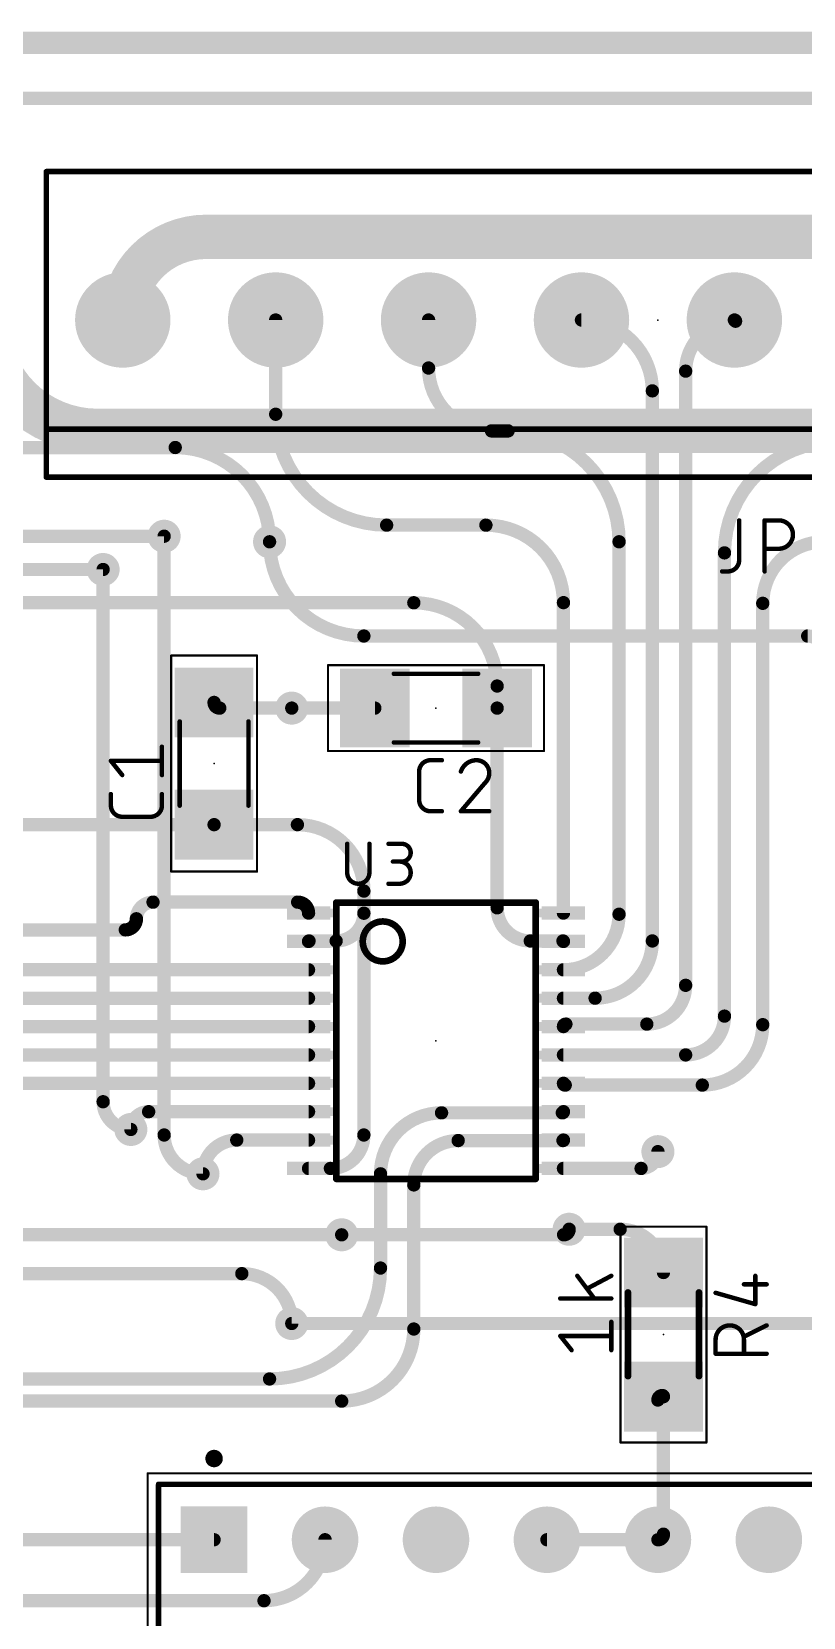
# Model space of a CAD drawing. Extents: x -4 to 102, y -3 to 61.
# Drawn here: x 54.25 to 71.91, y 24.89 to 61.21 of the extents above; entities that cross this region are included whole.
import ezdxf

# ---------------------------------------------------------------- set-up
doc = ezdxf.new("R2010")
doc.units = 0
for name, color, linetype in [('1', 12, 'CONTINUOUS'), ('16', 132, 'CONTINUOUS'), ('17', 110, 'CONTINUOUS'), ('18', 110, 'CONTINUOUS'), ('20', 31, 'CONTINUOUS'), ('21', 253, 'CONTINUOUS'), ('23', 53, 'CONTINUOUS'), ('25', 253, 'CONTINUOUS'), ('39', 12, 'CONTINUOUS'), ('51', 253, 'CONTINUOUS')]:
    doc.layers.add(name, color=color, linetype=linetype)

# ---------------------------------------------------------------- blocks, each defined once
blk = doc.blocks.new('RECT')
blk.add_solid([(-0.5, -0.5), (0.5, -0.5), (-0.5, 0.5), (0.5, 0.5)])
blk = doc.blocks.new('ROUNDP')
at = {"const_width": 0.5}
blk.add_lwpolyline([(0, -0.25, 1), (0, 0.25, 1), (0, -0.25)], format="xyb", dxfattribs=at)
blk = doc.blocks.new('SQUAREP')
blk.add_solid([(-0.5, -0.5), (0.5, -0.5), (-0.5, 0.5), (0.5, 0.5)])
blk = doc.blocks.new('ROUNDV')
at = {"const_width": 0.5}
blk.add_lwpolyline([(0, -0.25, 1), (0, 0.25, 1), (0, -0.25)], format="xyb", dxfattribs=at)

msp = doc.modelspace()

# ---------------------------------------------------------------- linework, layer by layer
at = {"layer": '1'}
for points, const_width in [([(58.235, 56.515, 0.4142), (56.33, 54.61)], 1.016), ([(58.235, 56.769, 1), (58.235, 56.261)], 0.508), ([(58.235, 56.261, 1), (58.235, 56.769)], 0.508), ([(56.076, 54.61, 1), (56.584, 54.61)], 0.508), ([(59.9062, 54.61, 1), (59.7538, 54.61)], 0.1524), ([(63.4062, 54.61, 1), (63.2538, 54.61)], 0.1524), ([(68.453, 52.987, 0.4142), (66.83, 54.61)], 0.3048), ([(66.83, 54.6862, 1), (66.83, 54.5338)], 0.1524), ([(70.358, 54.582, 0.4142), (69.215, 53.439)], 0.3048), ([(70.358, 54.582, 0.4142), (70.33, 54.61)], 0.3048), ([(70.33, 54.6862, 1), (70.33, 54.5338)], 0.1524), ([(70.2818, 54.582, 1), (70.4342, 54.582)], 0.1524), ([(70.358, 54.5058, 1), (70.358, 54.6582)], 0.1524), ([(63.33, 53.51, 0.4142), (64.77, 52.07)], 0.3048), ([(63.4062, 53.51, 1), (63.2538, 53.51)], 0.1524), ([(63.2538, 53.51, 1), (63.4062, 53.51)], 0.1524), ([(69.2912, 53.439, 1), (69.1388, 53.439)], 0.1524), ([(69.1388, 53.439, 1), (69.2912, 53.439)], 0.1524), ([(68.5292, 52.987, 1), (68.3768, 52.987)], 0.1524), ([(68.3768, 52.987, 1), (68.5292, 52.987)], 0.1524), ([(59.83, 52.451, 0.4142), (62.37, 49.911)], 0.3048), ([(59.9062, 52.451, 1), (59.7538, 52.451)], 0.1524), ([(59.7538, 52.451, 1), (59.9062, 52.451)], 0.1524), ([(64.77, 52.1462, 1), (64.77, 51.9938)], 0.1524), ([(64.77, 51.9938, 1), (64.77, 52.1462)], 0.1524), ([(67.691, 49.53, 0.4142), (65.151, 52.07)], 0.3048), ([(65.151, 52.1462, 1), (65.151, 51.9938)], 0.1524), ([(65.151, 51.9938, 1), (65.151, 52.1462)], 0.1524), ([(72.644, 51.816, 0.4142), (70.104, 49.276)], 0.3048), ([(59.69, 49.53, 0.4142), (57.531, 51.689)], 0.3048), ([(57.531, 51.7652, 1), (57.531, 51.6128)], 0.1524), ([(57.531, 51.6128, 1), (57.531, 51.7652)], 0.1524), ([(57.277, 49.5808, 1), (57.277, 49.7332)], 0.1524), ([(62.37, 49.9872, 1), (62.37, 49.8348)], 0.1524), ([(62.37, 49.8348, 1), (62.37, 49.9872)], 0.1524), ([(66.4178, 48.1362, 0.4142), (64.643, 49.911)], 0.3048), ([(64.643, 49.9872, 1), (64.643, 49.8348)], 0.1524), ([(64.643, 49.8348, 1), (64.643, 49.9872)], 0.1524), ([(59.6138, 49.53, 1), (59.7662, 49.53)], 0.1524), ([(67.7672, 49.53, 1), (67.6148, 49.53)], 0.1524), ([(67.6148, 49.53, 1), (67.7672, 49.53)], 0.1524), ([(70.1802, 49.276, 1), (70.0278, 49.276)], 0.1524), ([(72.39, 49.53, 0.4142), (70.98, 48.12)], 0.3048), ([(55.88, 48.8188, 1), (55.88, 48.9712)], 0.1524), ([(70.0278, 49.276, 1), (70.1802, 49.276)], 0.1524), ([(64.9, 46.225, 0.4142), (62.992, 48.133)], 0.3048), ([(62.992, 48.2092, 1), (62.992, 48.0568)], 0.1524), ([(62.992, 48.0568, 1), (62.992, 48.2092)], 0.1524), ([(66.494, 48.1362, 1), (66.3416, 48.1362)], 0.1524), ([(66.3416, 48.1362, 1), (66.494, 48.1362)], 0.1524), ([(71.0562, 48.12, 1), (70.9038, 48.12)], 0.1524), ([(70.9038, 48.12, 1), (71.0562, 48.12)], 0.1524), ([(64.9762, 46.225, 1), (64.8238, 46.225)], 0.1524), ([(64.8238, 46.225, 1), (64.9762, 46.225)], 0.1524), ([(58.42, 45.85, 0.4142), (58.55, 45.72)], 0.3048), ([(58.4962, 45.85, 1), (58.3438, 45.85)], 0.1524), ([(58.55, 45.7962, 1), (58.55, 45.6438)], 0.1524), ([(58.55, 45.6438, 1), (58.55, 45.7962)], 0.1524), ([(60.198, 45.7962, 1), (60.198, 45.6438)], 0.1524), ([(60.198, 45.6438, 1), (60.198, 45.7962)], 0.1524), ([(62.1, 45.6438, 1), (62.1, 45.7962)], 0.1524), ([(64.9762, 45.72, 1), (64.8238, 45.72)], 0.1524), ([(64.8238, 45.72, 1), (64.9762, 45.72)], 0.1524), ([(58.42, 43.1262, 1), (58.42, 42.9738)], 0.1524), ([(58.42, 42.9738, 1), (58.42, 43.1262)], 0.1524), ([(61.849, 41.529, 0.4142), (60.328, 43.05)], 0.3048), ([(60.328, 43.1262, 1), (60.328, 42.9738)], 0.1524), ([(60.328, 42.9738, 1), (60.328, 43.1262)], 0.1524), ([(57.023, 41.275, 0.4142), (56.642, 40.894)], 0.3048), ([(57.023, 41.3512, 1), (57.023, 41.1988)], 0.1524), ([(57.023, 41.1988, 1), (57.023, 41.3512)], 0.1524), ([(60.5822, 41.025, 0.4142), (60.3322, 41.275)], 0.3048), ([(60.3322, 41.3512, 1), (60.3322, 41.1988)], 0.1524), ([(60.3322, 41.1988, 1), (60.3322, 41.3512)], 0.1524), ([(61.9252, 41.529, 1), (61.7728, 41.529)], 0.1524), ([(61.7728, 41.529, 1), (61.9252, 41.529)], 0.1524), ([(56.388, 40.64, 0.4142), (56.642, 40.894)], 0.3048), ([(56.7182, 40.894, 1), (56.5658, 40.894)], 0.1524), ([(60.506, 41.025, 1), (60.6584, 41.025)], 0.1524), ([(61.214, 40.386, 0.4142), (61.849, 41.021)], 0.3048), ([(61.9252, 41.021, 1), (61.7728, 41.021)], 0.1524), ([(61.9252, 41.021, 1), (61.7728, 41.021)], 0.1524), ([(61.7728, 41.021, 1), (61.9252, 41.021)], 0.1524), ([(64.9, 41.145, 0.4142), (65.659, 40.386)], 0.3048), ([(64.9762, 41.145, 1), (64.8238, 41.145)], 0.1524), ([(64.8238, 41.145, 1), (64.9762, 41.145)], 0.1524), ([(66.4178, 39.725, 0.4142), (67.691, 40.9982)], 0.3048), ([(66.3416, 41.025, 1), (66.494, 41.025)], 0.1524), ([(67.7672, 40.9982, 1), (67.6148, 40.9982)], 0.1524), ([(67.6148, 40.9982, 1), (67.7672, 40.9982)], 0.1524), ([(56.388, 40.7162, 1), (56.388, 40.5638)], 0.1524), ([(56.388, 40.5638, 1), (56.388, 40.7162)], 0.1524), ([(56.5658, 40.894, 1), (56.7182, 40.894)], 0.1524), ([(60.5932, 40.386, 0.4142), (60.5822, 40.375)], 0.3048), ([(60.506, 40.375, 1), (60.6584, 40.375)], 0.1524), ([(60.5932, 40.4622, 1), (60.5932, 40.3098)], 0.1524), ([(60.5932, 40.3098, 1), (60.5932, 40.4622)], 0.1524), ([(61.214, 40.4622, 1), (61.214, 40.3098)], 0.1524), ([(61.214, 40.3098, 1), (61.214, 40.4622)], 0.1524), ([(65.659, 40.4622, 1), (65.659, 40.3098)], 0.1524), ([(65.659, 40.3098, 1), (65.659, 40.4622)], 0.1524), ([(66.4178, 40.375, 0.4142), (66.4068, 40.386)], 0.3048), ([(66.4068, 40.4622, 1), (66.4068, 40.3098)], 0.1524), ([(66.3416, 40.375, 1), (66.494, 40.375)], 0.1524), ([(66.4068, 40.3098, 1), (66.4068, 40.4622)], 0.1524), ([(67.142, 39.075, 0.4142), (68.453, 40.386)], 0.3048), ([(68.5292, 40.386, 1), (68.3768, 40.386)], 0.1524), ([(68.3768, 40.386, 1), (68.5292, 40.386)], 0.1524), ([(60.5822, 39.6488, 1), (60.5822, 39.8012)], 0.1524), ([(66.4178, 39.8012, 1), (66.4178, 39.6488)], 0.1524), ([(60.5822, 38.9988, 1), (60.5822, 39.1512)], 0.1524), ([(66.4178, 39.1512, 1), (66.4178, 38.9988)], 0.1524), ([(67.142, 39.1512, 1), (67.142, 38.9988)], 0.1524), ([(67.142, 38.9988, 1), (67.142, 39.1512)], 0.1524), ([(68.326, 38.481, 0.4142), (69.215, 39.37)], 0.3048), ([(69.2912, 39.37, 1), (69.1388, 39.37)], 0.1524), ([(69.1388, 39.37, 1), (69.2912, 39.37)], 0.1524), ([(60.5822, 38.3488, 1), (60.5822, 38.5012)], 0.1524), ([(66.4738, 38.481, 0.4142), (66.4178, 38.425)], 0.3048), ([(66.3416, 38.425, 1), (66.494, 38.425)], 0.1524), ([(66.4738, 38.5572, 1), (66.4738, 38.4048)], 0.1524), ([(66.4738, 38.4048, 1), (66.4738, 38.5572)], 0.1524), ([(68.326, 38.5572, 1), (68.326, 38.4048)], 0.1524), ([(68.326, 38.4048, 1), (68.326, 38.5572)], 0.1524), ([(69.215, 37.775, 0.4142), (70.104, 38.664)], 0.3048), ([(69.596, 37.084, 0.4142), (70.98, 38.468)], 0.3048), ([(70.1802, 38.664, 1), (70.0278, 38.664)], 0.1524), ([(70.0278, 38.664, 1), (70.1802, 38.664)], 0.1524), ([(71.0562, 38.468, 1), (70.9038, 38.468)], 0.1524), ([(70.9038, 38.468, 1), (71.0562, 38.468)], 0.1524), ([(60.5822, 37.6988, 1), (60.5822, 37.8512)], 0.1524), ([(66.4178, 37.8512, 1), (66.4178, 37.6988)], 0.1524), ([(69.215, 37.8512, 1), (69.215, 37.6988)], 0.1524), ([(69.215, 37.6988, 1), (69.215, 37.8512)], 0.1524), ([(60.5822, 37.0488, 1), (60.5822, 37.2012)], 0.1524), ([(66.4178, 37.125, 0.4142), (66.4588, 37.084)], 0.3048), ([(66.494, 37.125, 1), (66.3416, 37.125)], 0.1524), ([(66.4588, 37.1602, 1), (66.4588, 37.0078)], 0.1524), ([(66.4588, 37.0078, 1), (66.4588, 37.1602)], 0.1524), ([(69.596, 37.1602, 1), (69.596, 37.0078)], 0.1524), ([(69.596, 37.0078, 1), (69.596, 37.1602)], 0.1524), ([(56.922, 36.475, 0.4142), (56.515, 36.068)], 0.3048), ([(56.922, 36.5512, 1), (56.922, 36.3988)], 0.1524), ([(56.922, 36.3988, 1), (56.922, 36.5512)], 0.1524), ([(60.5822, 36.3988, 1), (60.5822, 36.5512)], 0.1524), ([(63.627, 36.449, 0.4142), (62.23, 35.052)], 0.3048), ([(63.627, 36.5252, 1), (63.627, 36.3728)], 0.1524), ([(63.627, 36.3728, 1), (63.627, 36.5252)], 0.1524), ([(66.3918, 36.449, 0.4142), (66.4178, 36.475)], 0.3048), ([(66.3918, 36.5252, 1), (66.3918, 36.3728)], 0.1524), ([(66.494, 36.475, 1), (66.3416, 36.475)], 0.1524), ([(66.3918, 36.3728, 1), (66.3918, 36.5252)], 0.1524), ([(56.4388, 36.068, 1), (56.5912, 36.068)], 0.1524), ([(58.939, 35.825, 0.4142), (58.166, 35.052)], 0.3048), ([(58.939, 35.9012, 1), (58.939, 35.7488)], 0.1524), ([(58.939, 35.7488, 1), (58.939, 35.9012)], 0.1524), ([(60.5822, 35.7488, 1), (60.5822, 35.9012)], 0.1524), ([(61.083, 35.175, 0.4142), (61.849, 35.941)], 0.3048), ([(61.9252, 35.941, 1), (61.7728, 35.941)], 0.1524), ([(61.7728, 35.941, 1), (61.9252, 35.941)], 0.1524), ([(64.008, 35.814, 0.4142), (62.992, 34.798)], 0.3048), ([(64.008, 35.8902, 1), (64.008, 35.7378)], 0.1524), ([(64.008, 35.7378, 1), (64.008, 35.8902)], 0.1524), ([(66.4068, 35.814, 0.4142), (66.4178, 35.825)], 0.3048), ([(66.4068, 35.8902, 1), (66.4068, 35.7378)], 0.1524), ([(66.494, 35.825, 1), (66.3416, 35.825)], 0.1524), ([(66.4068, 35.7378, 1), (66.4068, 35.8902)], 0.1524), ([(68.195, 35.175, 0.4142), (68.58, 35.56)], 0.3048), ([(68.6562, 35.56, 1), (68.5038, 35.56)], 0.1524), ([(60.5822, 35.2512, 1), (60.5822, 35.0988)], 0.1524), ([(61.083, 35.2512, 1), (61.083, 35.0988)], 0.1524), ([(61.083, 35.0988, 1), (61.083, 35.2512)], 0.1524), ([(66.4178, 35.2512, 1), (66.4178, 35.0988)], 0.1524), ([(68.195, 35.2512, 1), (68.195, 35.0988)], 0.1524), ([(68.195, 35.0988, 1), (68.195, 35.2512)], 0.1524), ([(58.0898, 35.052, 1), (58.2422, 35.052)], 0.1524), ([(62.3062, 35.052, 1), (62.1538, 35.052)], 0.1524), ([(62.1538, 35.052, 1), (62.3062, 35.052)], 0.1524), ([(63.0682, 34.798, 1), (62.9158, 34.798)], 0.1524), ([(62.9158, 34.798, 1), (63.0682, 34.798)], 0.1524), ([(61.341, 33.5788, 1), (61.341, 33.7312)], 0.1524), ([(66.548, 33.8582, 1), (66.548, 33.7058)], 0.1524), ([(68.707, 32.791, 0.4142), (67.716, 33.782)], 0.3048), ([(67.716, 33.8582, 1), (67.716, 33.7058)], 0.1524), ([(67.716, 33.7058, 1), (67.716, 33.8582)], 0.1524), ([(60.198, 31.623, 0.4142), (59.055, 32.766)], 0.3048), ([(59.055, 32.8422, 1), (59.055, 32.6898)], 0.1524), ([(59.055, 32.6898, 1), (59.055, 32.8422)], 0.1524), ([(59.69, 30.353, 0.4142), (62.23, 32.893)], 0.3048), ([(62.3062, 32.893, 1), (62.1538, 32.893)], 0.1524), ([(62.1538, 32.893, 1), (62.3062, 32.893)], 0.1524), ([(68.6308, 32.791, 1), (68.7832, 32.791)], 0.1524), ([(60.1218, 31.623, 1), (60.2742, 31.623)], 0.1524), ([(61.341, 29.845, 0.4142), (62.992, 31.496)], 0.3048), ([(63.0682, 31.496, 1), (62.9158, 31.496)], 0.1524), ([(62.9158, 31.496, 1), (63.0682, 31.496)], 0.1524), ([(59.69, 30.4292, 1), (59.69, 30.2768)], 0.1524), ([(59.69, 30.2768, 1), (59.69, 30.4292)], 0.1524), ([(61.341, 29.9212, 1), (61.341, 29.7688)], 0.1524), ([(61.341, 29.7688, 1), (61.341, 29.9212)], 0.1524), ([(68.682, 29.972, 0.4142), (68.58, 29.87)], 0.3048), ([(68.5038, 29.87, 1), (68.6562, 29.87)], 0.1524), ([(68.707, 29.947, 0.4142), (68.682, 29.972)], 0.3048), ([(68.682, 30.0482, 1), (68.682, 29.8958)], 0.1524), ([(68.7832, 29.947, 1), (68.6308, 29.947)], 0.1524), ([(68.6308, 29.947, 1), (68.7832, 29.947)], 0.1524), ([(68.682, 29.8958, 1), (68.682, 30.0482)], 0.1524), ([(68.58, 26.67, 0.4142), (68.707, 26.797)], 0.3048), ([(68.7832, 26.797, 1), (68.6308, 26.797)], 0.1524), ([(58.42, 26.5938, 1), (58.42, 26.7462)], 0.1524), ([(59.563, 25.273, 0.4142), (60.96, 26.67)], 0.3048), ([(61.0362, 26.67, 1), (60.8838, 26.67)], 0.1524), ([(66.04, 26.7462, 1), (66.04, 26.5938)], 0.1524), ([(68.58, 26.7462, 1), (68.58, 26.5938)], 0.1524), ([(68.58, 26.5938, 1), (68.58, 26.7462)], 0.1524), ([(68.6308, 26.797, 1), (68.7832, 26.797)], 0.1524), ([(59.563, 25.3492, 1), (59.563, 25.1968)], 0.1524), ([(59.563, 25.1968, 1), (59.563, 25.3492)], 0.1524)]:
    msp.add_lwpolyline(points, format="xyb", dxfattribs=dict(at, const_width=const_width))
for points, const_width in [([(58.235, 56.515), (93.345, 56.515)], 1.016), ([(59.83, 52.451), (59.83, 54.61)], 0.3048), ([(63.33, 53.51), (63.33, 54.61)], 0.3048), ([(69.215, 39.37), (69.215, 53.439)], 0.3048), ([(68.453, 40.386), (68.453, 52.987)], 0.3048), ([(65.151, 52.07), (64.77, 52.07)], 0.3048), ([(44.831, 51.689), (57.531, 51.689)], 0.3048), ([(27.94, 49.657), (57.277, 49.657)], 0.3048), ([(64.643, 49.911), (62.37, 49.911)], 0.3048), ([(67.691, 40.9982), (67.691, 49.53)], 0.3048), ([(70.104, 38.664), (70.104, 49.276)], 0.3048), ([(25.273, 48.895), (55.88, 48.895)], 0.3048), ([(7.62, 48.133), (62.992, 48.133)], 0.3048), ([(66.4178, 41.025), (66.4178, 48.1362)], 0.3048), ([(70.98, 38.468), (70.98, 48.12)], 0.3048), ([(64.9, 46.225), (64.9, 45.72)], 0.3048), ([(60.198, 45.72), (58.55, 45.72)], 0.3048), ([(62.1, 45.72), (60.198, 45.72)], 0.3048), ([(64.9, 45.72), (64.9, 41.145)], 0.3048), ([(58.42, 43.05), (13.973, 43.05)], 0.3048), ([(58.42, 43.05), (60.328, 43.05)], 0.3048), ([(57.023, 41.275), (60.3322, 41.275)], 0.3048), ([(61.849, 41.529), (61.849, 41.021)], 0.3048), ([(61.849, 41.021), (61.849, 35.941)], 0.3048), ([(30.48, 40.64), (56.388, 40.64)], 0.3048), ([(61.214, 40.386), (60.5932, 40.386)], 0.3048), ([(65.659, 40.386), (66.4068, 40.386)], 0.3048), ([(33.02, 39.725), (60.5822, 39.725)], 0.3048), ([(38.1, 39.075), (60.5822, 39.075)], 0.3048), ([(66.4178, 39.075), (67.142, 39.075)], 0.3048), ([(39.37, 38.425), (60.5822, 38.425)], 0.3048), ([(68.326, 38.481), (66.4738, 38.481)], 0.3048), ([(41.91, 37.775), (60.5822, 37.775)], 0.3048), ([(66.4178, 37.775), (69.215, 37.775)], 0.3048), ([(44.45, 37.125), (60.5822, 37.125)], 0.3048), ([(69.596, 37.084), (66.4588, 37.084)], 0.3048), ([(56.922, 36.475), (60.5822, 36.475)], 0.3048), ([(63.627, 36.449), (66.3918, 36.449)], 0.3048), ([(58.939, 35.825), (60.5822, 35.825)], 0.3048), ([(64.008, 35.814), (66.4068, 35.814)], 0.3048), ([(61.083, 35.175), (60.5822, 35.175)], 0.3048), ([(66.4178, 35.175), (68.195, 35.175)], 0.3048), ([(62.23, 32.893), (62.23, 35.052)], 0.3048), ([(62.992, 31.496), (62.992, 34.798)], 0.3048), ([(52.705, 33.655), (61.341, 33.655)], 0.3048), ([(66.548, 33.782), (67.716, 33.782)], 0.3048), ([(50.8, 32.766), (59.055, 32.766)], 0.3048), ([(28.448, 30.353), (59.69, 30.353)], 0.3048), ([(29.083, 29.845), (61.341, 29.845)], 0.3048), ([(68.707, 29.947), (68.707, 26.797)], 0.3048), ([(52.07, 26.67), (58.42, 26.67)], 0.3048), ([(68.58, 26.67), (66.04, 26.67)], 0.3048), ([(53.5714, 25.273), (59.563, 25.273)], 0.3048)]:
    msp.add_lwpolyline(points, dxfattribs=dict(at, const_width=const_width))
at = {"layer": '16'}
for points, const_width in [([(100.33, 59.69), (0, 59.69)], 0.3048), ([(72.771, 52.07), (55.753, 52.07)], 1.016), ([(57.277, 49.657), (57.277, 35.941)], 0.3048), ([(55.88, 48.895), (55.88, 36.703)], 0.3048), ([(61.849, 47.371), (72.009, 47.371)], 0.3048), ([(61.341, 33.655), (66.421, 33.655)], 0.3048), ([(60.198, 31.623), (77.089, 31.623)], 0.3048)]:
    msp.add_lwpolyline(points, dxfattribs=dict(at, const_width=const_width))
for points, const_width in [([(53.213, 54.61, 0.4142), (55.753, 52.07)], 1.016), ([(55.753, 52.324, 1), (55.753, 51.816)], 0.508), ([(55.753, 51.816, 1), (55.753, 52.324)], 0.508), ([(57.3532, 49.657, 1), (57.2008, 49.657)], 0.1524), ([(59.69, 49.53, 0.4142), (61.849, 47.371)], 0.3048), ([(59.7662, 49.53, 1), (59.6138, 49.53)], 0.1524), ([(55.9562, 48.895, 1), (55.8038, 48.895)], 0.1524), ([(61.849, 47.4472, 1), (61.849, 47.2948)], 0.1524), ([(61.849, 47.2948, 1), (61.849, 47.4472)], 0.1524), ([(72.39, 46.99, 0.4142), (72.009, 47.371)], 0.3048), ([(72.009, 47.4472, 1), (72.009, 47.2948)], 0.1524), ([(55.88, 36.703, 0.4142), (56.515, 36.068)], 0.3048), ([(55.9562, 36.703, 1), (55.8038, 36.703)], 0.1524), ([(55.8038, 36.703, 1), (55.9562, 36.703)], 0.1524), ([(56.515, 35.9918, 1), (56.515, 36.1442)], 0.1524), ([(57.277, 35.941, 0.4142), (58.166, 35.052)], 0.3048), ([(57.3532, 35.941, 1), (57.2008, 35.941)], 0.1524), ([(57.2008, 35.941, 1), (57.3532, 35.941)], 0.1524), ([(58.166, 34.9758, 1), (58.166, 35.1282)], 0.1524), ([(61.341, 33.7312, 1), (61.341, 33.5788)], 0.1524), ([(66.421, 33.655, 0.4142), (66.548, 33.782)], 0.3048), ([(66.421, 33.7312, 1), (66.421, 33.5788)], 0.1524), ([(66.421, 33.5788, 1), (66.421, 33.7312)], 0.1524), ([(66.6242, 33.782, 1), (66.4718, 33.782)], 0.1524), ([(60.198, 31.6992, 1), (60.198, 31.5468)], 0.1524)]:
    msp.add_lwpolyline(points, format="xyb", dxfattribs=dict(at, const_width=const_width))
at = {"layer": '20', "const_width": 0.508}
msp.add_lwpolyline([(-1.27, 60.96), (101.6, 60.96)], dxfattribs=at)
at = {"layer": '21'}
for points, const_width in [([(54.58, 58.0418, 1), (54.58, 57.9783)], 0.0635), ([(54.6118, 58.01, 1), (54.5483, 58.01)], 0.0635), ([(54.58, 52.1418, 1), (54.58, 52.0782)], 0.0635), ([(54.6118, 52.11, 1), (54.5483, 52.11)], 0.0635), ([(54.5483, 52.11, 1), (54.6118, 52.11)], 0.0635), ([(54.58, 51.0418, 1), (54.58, 50.9783)], 0.0635), ([(54.5483, 51.01, 1), (54.6118, 51.01)], 0.0635), ([(61.2172, 41.3027, 1), (61.2172, 41.2265)], 0.0762), ([(65.7828, 41.2265, 1), (65.7828, 41.3027)], 0.0762), ([(62.2808, 39.9184, 1), (62.2808, 40.8328, 1), (62.2808, 39.9184)], 0.1524), ([(61.2172, 34.9735, 1), (61.2172, 34.8973)], 0.0762), ([(65.7828, 34.8973, 1), (65.7828, 34.9735)], 0.0762), ([(58.42, 28.43, 1), (58.42, 28.63, 1), (58.42, 28.43)], 0.2), ([(57.15, 27.9718, 1), (57.15, 27.9083)], 0.0635), ([(57.1818, 27.94, 1), (57.1183, 27.94)], 0.0635)]:
    msp.add_lwpolyline(points, format="xyb", dxfattribs=dict(at, const_width=const_width))
for points, const_width in [([(54.58, 58.01), (54.58, 52.11)], 0.127), ([(82.58, 58.01), (54.58, 58.01)], 0.127), ([(54.58, 52.11), (54.58, 51.01)], 0.127), ([(54.58, 52.11), (82.58, 52.11)], 0.127), ([(54.58, 51.01), (82.58, 51.01)], 0.127), ([(61.2172, 41.2646), (65.7828, 41.2646)], 0.1524), ([(65.7828, 34.9354), (61.2172, 34.9354)], 0.1524), ([(77.47, 27.94), (57.15, 27.94)], 0.127), ([(57.15, 27.94), (57.15, 12.7)], 0.127)]:
    msp.add_lwpolyline(points, dxfattribs=dict(at, const_width=const_width))
at = {"layer": '23'}
for p in [(68.58, 54.61), (63.5, 45.72), (58.42, 44.45), (63.5, 38.1), (68.707, 31.369)]:
    msp.add_point(p, dxfattribs=at)
at = {"layer": '25', "const_width": 0.1016}
for points in [[(70.4398, 50.0192), (70.4398, 49.1104)], [(71.0221, 48.8508), (71.0221, 50.0192)], [(71.0221, 50.0192), (71.3467, 50.0192)], [(71.3467, 49.3701), (71.0221, 49.3701)], [(70.1801, 48.8508), (70.0503, 48.8508)], [(57.2262, 44.1866), (57.2262, 44.8357)], [(56.3174, 44.1866), (56.0578, 44.5112)], [(56.0578, 44.5112), (57.2262, 44.5112)], [(63.1143, 43.6174), (63.1143, 44.2666)], [(63.3739, 44.5262), (63.6336, 44.5262)], [(64.6218, 44.0069), (64.0701, 43.3578)], [(56.0578, 43.4904), (56.0578, 43.7501)], [(57.2262, 43.7501), (57.2262, 43.4904)], [(56.9666, 43.2308), (56.3174, 43.2308)], [(63.6336, 43.3578), (63.3739, 43.3578)], [(64.0701, 43.3578), (64.7192, 43.3578)], [(61.468, 42.6108), (61.468, 41.9504)], [(61.976, 41.9504), (61.976, 42.6108)], [(62.4129, 42.6108), (62.7177, 42.6108)], [(62.7177, 42.2044), (62.5145, 42.2044)], [(62.4129, 41.6964), (62.6669, 41.6964)], [(66.7343, 32.7152), (67.1237, 32.1959)], [(67.5132, 32.7152), (66.9615, 32.4231)], [(70.8096, 32.0661), (70.8096, 32.7152)], [(69.9008, 32.3257), (70.8096, 32.0661)], [(70.5499, 32.5205), (71.0692, 32.5205)], [(67.5132, 32.1959), (66.3448, 32.1959)], [(67.5132, 31.0126), (67.5132, 31.6617)], [(71.0692, 31.5796), (70.5499, 31.3199)], [(66.6044, 31.0126), (66.3448, 31.3371)], [(66.3448, 31.3371), (67.5132, 31.3371)], [(69.9008, 30.9305), (69.9008, 31.255)], [(70.5499, 31.255), (70.5499, 30.9305)], [(71.0692, 30.9305), (69.9008, 30.9305)]]:
    msp.add_lwpolyline(points, dxfattribs=at)
at = {"layer": '25'}
for points, const_width in [([(70.4652, 50.0192, 1), (70.4144, 50.0192)], 0.0508), ([(71.0475, 50.0192, 1), (70.9967, 50.0192)], 0.0508), ([(71.0221, 50.0446, 1), (71.0221, 49.9938)], 0.0508), ([(71.3467, 49.3701, 1), (71.3467, 50.0192)], 0.1016), ([(71.3467, 50.0446, 1), (71.3467, 49.9938)], 0.0508), ([(71.3467, 49.9938, 1), (71.3467, 50.0446)], 0.0508), ([(71.0221, 49.3955, 1), (71.0221, 49.3447)], 0.0508), ([(71.3467, 49.3955, 1), (71.3467, 49.3447)], 0.0508), ([(71.3467, 49.3447, 1), (71.3467, 49.3955)], 0.0508), ([(70.1801, 48.8508, 0.4142), (70.4398, 49.1104)], 0.1016), ([(70.4652, 49.1104, 1), (70.4144, 49.1104)], 0.0508), ([(70.4144, 49.1104, 1), (70.4652, 49.1104)], 0.0508), ([(70.0503, 48.8762, 1), (70.0503, 48.8254)], 0.0508), ([(70.1801, 48.8762, 1), (70.1801, 48.8254)], 0.0508), ([(70.1801, 48.8254, 1), (70.1801, 48.8762)], 0.0508), ([(70.9967, 48.8508, 1), (71.0475, 48.8508)], 0.0508), ([(57.2516, 44.8357, 1), (57.2008, 44.8357)], 0.0508), ([(56.0578, 44.5366, 1), (56.0578, 44.4858)], 0.0508), ([(56.0776, 44.527, 1), (56.038, 44.4953)], 0.0508), ([(57.2262, 44.4858, 1), (57.2262, 44.5366)], 0.0508), ([(63.3739, 44.5262, 0.4142), (63.1143, 44.2666)], 0.1016), ([(63.1397, 44.2666, 1), (63.0889, 44.2666)], 0.0508), ([(63.3739, 44.5516, 1), (63.3739, 44.5008)], 0.0508), ([(63.3739, 44.5008, 1), (63.3739, 44.5516)], 0.0508), ([(63.6336, 44.5008, 1), (63.6336, 44.5516)], 0.0508), ([(64.4271, 44.5262, 0.3252), (64.0701, 44.2666)], 0.1016), ([(64.7192, 44.2341, 0.4142), (64.4271, 44.5262)], 0.1016), ([(64.4271, 44.5516, 1), (64.4271, 44.5008)], 0.0508), ([(64.4271, 44.5008, 1), (64.4271, 44.5516)], 0.0508), ([(56.2976, 44.1708, 1), (56.3373, 44.2025)], 0.0508), ([(57.2008, 44.1866, 1), (57.2516, 44.1866)], 0.0508), ([(63.0889, 44.2666, 1), (63.1397, 44.2666)], 0.0508), ([(64.0459, 44.2744, 1), (64.0943, 44.2587)], 0.0508), ([(64.6218, 44.0069, 0.2053), (64.7192, 44.2341)], 0.1016), ([(64.6043, 44.0253, 1), (64.6394, 43.9885)], 0.0508), ([(64.6412, 43.9905, 1), (64.6025, 44.0234)], 0.0508), ([(64.7446, 44.2341, 1), (64.6938, 44.2341)], 0.0508), ([(64.6938, 44.2341, 1), (64.7446, 44.2341)], 0.0508), ([(56.0832, 43.7501, 1), (56.0324, 43.7501)], 0.0508), ([(57.2516, 43.7501, 1), (57.2008, 43.7501)], 0.0508), ([(63.1143, 43.6174, 0.4142), (63.3739, 43.3578)], 0.1016), ([(63.1397, 43.6174, 1), (63.0889, 43.6174)], 0.0508), ([(63.0889, 43.6174, 1), (63.1397, 43.6174)], 0.0508), ([(56.0578, 43.4904, 0.4142), (56.3174, 43.2308)], 0.1016), ([(56.0832, 43.4904, 1), (56.0324, 43.4904)], 0.0508), ([(56.0324, 43.4904, 1), (56.0832, 43.4904)], 0.0508), ([(56.3174, 43.2562, 1), (56.3174, 43.2054)], 0.0508), ([(56.3174, 43.2054, 1), (56.3174, 43.2562)], 0.0508), ([(56.9666, 43.2308, 0.4142), (57.2262, 43.4904)], 0.1016), ([(56.9666, 43.2562, 1), (56.9666, 43.2054)], 0.0508), ([(56.9666, 43.2054, 1), (56.9666, 43.2562)], 0.0508), ([(57.2516, 43.4904, 1), (57.2008, 43.4904)], 0.0508), ([(57.2008, 43.4904, 1), (57.2516, 43.4904)], 0.0508), ([(63.3739, 43.3832, 1), (63.3739, 43.3324)], 0.0508), ([(63.3739, 43.3324, 1), (63.3739, 43.3832)], 0.0508), ([(63.6336, 43.3324, 1), (63.6336, 43.3832)], 0.0508), ([(64.0507, 43.3743, 1), (64.0894, 43.3413)], 0.0508), ([(64.0701, 43.3832, 1), (64.0701, 43.3324)], 0.0508), ([(64.7192, 43.3324, 1), (64.7192, 43.3832)], 0.0508), ([(61.4934, 42.6108, 1), (61.4426, 42.6108)], 0.0508), ([(62.0014, 42.6108, 1), (61.9506, 42.6108)], 0.0508), ([(62.4129, 42.6362, 1), (62.4129, 42.5854)], 0.0508), ([(62.7177, 42.2044, 1), (62.7177, 42.6108)], 0.1016), ([(62.7177, 42.6362, 1), (62.7177, 42.5854)], 0.0508), ([(62.7177, 42.5854, 1), (62.7177, 42.6362)], 0.0508), ([(62.5145, 42.2298, 1), (62.5145, 42.179)], 0.0508), ([(62.6669, 41.6964, 1), (62.6669, 42.2044)], 0.1016), ([(62.6669, 42.2298, 1), (62.6669, 42.179)], 0.0508), ([(62.7177, 42.2298, 1), (62.7177, 42.179)], 0.0508), ([(62.7177, 42.179, 1), (62.7177, 42.2298)], 0.0508), ([(61.468, 41.9504, 1), (61.976, 41.9504)], 0.1016), ([(61.4934, 41.9504, 1), (61.4426, 41.9504)], 0.0508), ([(61.4426, 41.9504, 1), (61.4934, 41.9504)], 0.0508), ([(62.0014, 41.9504, 1), (61.9506, 41.9504)], 0.0508), ([(61.9506, 41.9504, 1), (62.0014, 41.9504)], 0.0508), ([(62.4129, 41.7218, 1), (62.4129, 41.671)], 0.0508), ([(62.6669, 41.7218, 1), (62.6669, 41.671)], 0.0508), ([(62.6669, 41.671, 1), (62.6669, 41.7218)], 0.0508), ([(66.7546, 32.7304, 1), (66.7139, 32.7)], 0.0508), ([(67.5251, 32.6928, 1), (67.5013, 32.7376)], 0.0508), ([(70.835, 32.7152, 1), (70.7842, 32.7152)], 0.0508), ([(66.9496, 32.4455, 1), (66.9733, 32.4007)], 0.0508), ([(69.9078, 32.3502, 1), (69.8938, 32.3013)], 0.0508), ([(70.5499, 32.5459, 1), (70.5499, 32.4951)], 0.0508), ([(71.0692, 32.4951, 1), (71.0692, 32.5459)], 0.0508), ([(66.3448, 32.2213, 1), (66.3448, 32.1705)], 0.0508), ([(67.1034, 32.1807, 1), (67.1441, 32.2112)], 0.0508), ([(67.5132, 32.1705, 1), (67.5132, 32.2213)], 0.0508), ([(70.7842, 32.0661, 1), (70.835, 32.0661)], 0.0508), ([(70.8026, 32.0417, 1), (70.8165, 32.0905)], 0.0508), ([(67.5386, 31.6617, 1), (67.4878, 31.6617)], 0.0508), ([(70.5499, 31.255, 1), (69.9008, 31.255)], 0.1016), ([(71.0806, 31.5568, 1), (71.0578, 31.6023)], 0.0508), ([(66.3646, 31.353, 1), (66.325, 31.3212)], 0.0508), ([(66.3448, 31.3625, 1), (66.3448, 31.3117)], 0.0508), ([(67.5132, 31.3117, 1), (67.5132, 31.3625)], 0.0508), ([(69.9262, 31.255, 1), (69.8754, 31.255)], 0.0508), ([(69.8754, 31.255, 1), (69.9262, 31.255)], 0.0508), ([(70.5753, 31.255, 1), (70.5245, 31.255)], 0.0508), ([(70.5245, 31.255, 1), (70.5753, 31.255)], 0.0508), ([(70.5386, 31.3426, 1), (70.5613, 31.2972)], 0.0508), ([(66.5846, 30.9967, 1), (66.6243, 31.0284)], 0.0508), ([(67.4878, 31.0126, 1), (67.5386, 31.0126)], 0.0508), ([(69.9008, 30.9559, 1), (69.9008, 30.9051)], 0.0508), ([(69.8754, 30.9305, 1), (69.9262, 30.9305)], 0.0508), ([(70.5245, 30.9305, 1), (70.5753, 30.9305)], 0.0508), ([(71.0692, 30.9051, 1), (71.0692, 30.9559)], 0.0508)]:
    msp.add_lwpolyline(points, format="xyb", dxfattribs=dict(at, const_width=const_width))
at = {"layer": '39'}
for points, const_width in [([(57.437, 41.977), (57.437, 46.923)], 0.0508), ([(57.437, 46.923), (59.403, 46.923)], 0.0508), ([(59.403, 46.923), (59.403, 41.977)], 0.0508), ([(61.027, 46.703), (65.973, 46.703)], 0.0508), ([(61.027, 44.737), (61.027, 46.703)], 0.0508), ([(65.973, 46.703), (65.973, 44.737)], 0.0508), ([(65.973, 44.737), (61.027, 44.737)], 0.0508), ([(59.403, 41.977), (57.437, 41.977)], 0.0508), ([(67.724, 28.896), (67.724, 33.842)], 0.0508), ([(67.724, 33.842), (69.69, 33.842)], 0.0508), ([(69.69, 33.842), (69.69, 28.896)], 0.0508), ([(69.69, 28.896), (67.724, 28.896)], 0.0508), ([(56.9, 12.45), (56.9, 28.19)], 0.05), ([(56.9, 28.19), (77.72, 28.19)], 0.05)]:
    msp.add_lwpolyline(points, dxfattribs=dict(at, const_width=const_width))
for points, const_width in [([(57.4497, 46.923, 1), (57.4243, 46.923)], 0.0254), ([(57.437, 46.9357, 1), (57.437, 46.9103)], 0.0254), ([(59.4157, 46.923, 1), (59.3903, 46.923)], 0.0254), ([(59.403, 46.9103, 1), (59.403, 46.9357)], 0.0254), ([(61.027, 46.7157, 1), (61.027, 46.6903)], 0.0254), ([(61.0397, 46.703, 1), (61.0143, 46.703)], 0.0254), ([(65.9857, 46.703, 1), (65.9603, 46.703)], 0.0254), ([(65.973, 46.6903, 1), (65.973, 46.7157)], 0.0254), ([(61.027, 44.7497, 1), (61.027, 44.7243)], 0.0254), ([(61.0143, 44.737, 1), (61.0397, 44.737)], 0.0254), ([(65.9603, 44.737, 1), (65.9857, 44.737)], 0.0254), ([(65.973, 44.7243, 1), (65.973, 44.7497)], 0.0254), ([(57.437, 41.9897, 1), (57.437, 41.9643)], 0.0254), ([(57.4243, 41.977, 1), (57.4497, 41.977)], 0.0254), ([(59.3903, 41.977, 1), (59.4157, 41.977)], 0.0254), ([(59.403, 41.9643, 1), (59.403, 41.9897)], 0.0254), ([(67.7367, 33.842, 1), (67.7113, 33.842)], 0.0254), ([(67.724, 33.8547, 1), (67.724, 33.8293)], 0.0254), ([(69.7027, 33.842, 1), (69.6773, 33.842)], 0.0254), ([(69.69, 33.8293, 1), (69.69, 33.8547)], 0.0254), ([(67.724, 28.9087, 1), (67.724, 28.8833)], 0.0254), ([(67.7113, 28.896, 1), (67.7367, 28.896)], 0.0254), ([(69.6773, 28.896, 1), (69.7027, 28.896)], 0.0254), ([(69.69, 28.8833, 1), (69.69, 28.9087)], 0.0254), ([(56.9125, 28.19, 1), (56.8875, 28.19)], 0.025), ([(56.9, 28.2025, 1), (56.9, 28.1775)], 0.025)]:
    msp.add_lwpolyline(points, format="xyb", dxfattribs=dict(at, const_width=const_width))
at = {"layer": '51'}
for points, const_width in [([(64.465, 46.507), (62.535, 46.507)], 0.1016), ([(57.633, 43.485), (57.633, 45.415)], 0.1016), ([(59.207, 43.485), (59.207, 45.415)], 0.1016), ([(64.465, 44.933), (62.535, 44.933)], 0.1016), ([(61.2172, 41.2646), (61.2172, 34.9354)], 0.1524), ([(65.7828, 34.9354), (65.7828, 41.2646)], 0.1524), ([(67.8942, 30.4165), (67.8942, 32.3342)], 0.1524), ([(69.5198, 30.4165), (69.5198, 32.3342)], 0.1524), ([(77.47, 27.94), (57.15, 27.94)], 0.127), ([(57.15, 27.94), (57.15, 12.7)], 0.127)]:
    msp.add_lwpolyline(points, dxfattribs=dict(at, const_width=const_width))
for points, const_width in [([(62.535, 46.5324, 1), (62.535, 46.4816)], 0.0508), ([(64.465, 46.4816, 1), (64.465, 46.5324)], 0.0508), ([(57.6584, 45.415, 1), (57.6076, 45.415)], 0.0508), ([(59.2324, 45.415, 1), (59.1816, 45.415)], 0.0508), ([(62.535, 44.9584, 1), (62.535, 44.9076)], 0.0508), ([(64.465, 44.9076, 1), (64.465, 44.9584)], 0.0508), ([(57.6076, 43.485, 1), (57.6584, 43.485)], 0.0508), ([(59.1816, 43.485, 1), (59.2324, 43.485)], 0.0508), ([(61.2553, 41.2646, 1), (61.1791, 41.2646)], 0.0762), ([(65.8209, 41.2646, 1), (65.7447, 41.2646)], 0.0762), ([(61.1791, 34.9354, 1), (61.2553, 34.9354)], 0.0762), ([(65.7447, 34.9354, 1), (65.8209, 34.9354)], 0.0762), ([(67.9323, 32.3342, 1), (67.8561, 32.3342)], 0.0762), ([(69.5579, 32.3342, 1), (69.4817, 32.3342)], 0.0762), ([(67.8561, 30.4165, 1), (67.9323, 30.4165)], 0.0762), ([(69.4817, 30.4165, 1), (69.5579, 30.4165)], 0.0762), ([(58.42, 28.43, 1), (58.42, 28.63, 1), (58.42, 28.43)], 0.2), ([(57.15, 27.9718, 1), (57.15, 27.9083)], 0.0635), ([(57.1818, 27.94, 1), (57.1183, 27.94)], 0.0635)]:
    msp.add_lwpolyline(points, format="xyb", dxfattribs=dict(at, const_width=const_width))

# ---------------------------------------------------------------- block references
at = {"layer": '1'}
for p, xscale, yscale, rotation in [((58.42, 45.85), 1.6, 1.8, 90), ((62.1, 45.72), 1.6, 1.8, 180), ((64.9, 45.72), 1.6, 1.8, 180), ((58.42, 43.05), 1.6, 1.8, 90), ((60.5822, 41.025), 0.3048, 0.9906, 270), ((66.4178, 41.025), 0.3048, 0.9906, 270), ((60.5822, 40.375), 0.3048, 0.9906, 270), ((66.4178, 40.375), 0.3048, 0.9906, 270), ((60.5822, 39.725), 0.3048, 0.9906, 270), ((66.4178, 39.725), 0.3048, 0.9906, 270), ((60.5822, 39.075), 0.3048, 0.9906, 270), ((66.4178, 39.075), 0.3048, 0.9906, 270), ((60.5822, 38.425), 0.3048, 0.9906, 270), ((66.4178, 38.425), 0.3048, 0.9906, 270), ((60.5822, 37.775), 0.3048, 0.9906, 270), ((66.4178, 37.775), 0.3048, 0.9906, 270), ((60.5822, 37.125), 0.3048, 0.9906, 270), ((66.4178, 37.125), 0.3048, 0.9906, 270), ((60.5822, 36.475), 0.3048, 0.9906, 270), ((66.4178, 36.475), 0.3048, 0.9906, 270), ((60.5822, 35.825), 0.3048, 0.9906, 270), ((66.4178, 35.825), 0.3048, 0.9906, 270), ((60.5822, 35.175), 0.3048, 0.9906, 270), ((66.4178, 35.175), 0.3048, 0.9906, 270), ((68.707, 32.791), 1.6, 1.803, 270), ((68.707, 29.947), 1.6, 1.803, 270)]:
    msp.add_blockref('RECT', p, dxfattribs=dict(at, xscale=xscale, yscale=yscale, rotation=rotation))
at = {"layer": '17', "xscale": 2.1844, "yscale": 2.1844}
for p in [(56.33, 54.61), (56.33, 54.61), (59.83, 54.61), (59.83, 54.61), (63.33, 54.61), (63.33, 54.61), (66.83, 54.61), (66.83, 54.61), (70.33, 54.61), (70.33, 54.61)]:
    msp.add_blockref('ROUNDP', p, dxfattribs=at)
at = {"layer": '17', "xscale": 1.524, "yscale": 1.524, "rotation": 90}
for name, p in [('SQUAREP', (58.42, 26.67)), ('SQUAREP', (58.42, 26.67)), ('ROUNDP', (60.96, 26.67)), ('ROUNDP', (60.96, 26.67)), ('ROUNDP', (63.5, 26.67)), ('ROUNDP', (63.5, 26.67)), ('ROUNDP', (66.04, 26.67)), ('ROUNDP', (66.04, 26.67)), ('ROUNDP', (68.58, 26.67)), ('ROUNDP', (68.58, 26.67)), ('ROUNDP', (71.12, 26.67)), ('ROUNDP', (71.12, 26.67))]:
    msp.add_blockref(name, p, dxfattribs=at)
at = {"layer": '18', "xscale": 0.7564, "yscale": 0.7564}
for p in [(57.277, 49.657), (57.277, 49.657), (59.69, 49.53), (59.69, 49.53), (55.88, 48.895), (55.88, 48.895), (60.198, 45.72), (60.198, 45.72), (56.515, 36.068), (56.515, 36.068), (68.58, 35.56), (68.58, 35.56), (58.166, 35.052), (58.166, 35.052), (66.548, 33.782), (66.548, 33.782), (61.341, 33.655), (61.341, 33.655), (60.198, 31.623), (60.198, 31.623)]:
    msp.add_blockref('ROUNDV', p, dxfattribs=at)
at = {"layer": '51'}
for p, xscale, yscale, rotation in [((62.1733, 45.7191), 0.7501, 1.7, 180), ((64.8268, 45.7209), 0.7501, 1.7, 180), ((58.4191, 45.7767), 0.7501, 1.7, 90), ((58.4209, 43.1232), 0.7501, 1.7, 90), ((60.7981, 41.025), 0.2032, 0.8382, 270), ((66.2019, 41.025), 0.2032, 0.8382, 270), ((60.7981, 40.375), 0.2032, 0.8382, 270), ((66.2019, 40.375), 0.2032, 0.8382, 270), ((60.7981, 39.725), 0.2032, 0.8382, 270), ((66.2019, 39.725), 0.2032, 0.8382, 270), ((60.7981, 39.075), 0.2032, 0.8382, 270), ((66.2019, 39.075), 0.2032, 0.8382, 270), ((60.7981, 38.425), 0.2032, 0.8382, 270), ((66.2019, 38.425), 0.2032, 0.8382, 270), ((60.7981, 37.775), 0.2032, 0.8382, 270), ((66.2019, 37.775), 0.2032, 0.8382, 270), ((60.7981, 37.125), 0.2032, 0.8382, 270), ((66.2019, 37.125), 0.2032, 0.8382, 270), ((60.7981, 36.475), 0.2032, 0.8382, 270), ((66.2019, 36.475), 0.2032, 0.8382, 270), ((60.7981, 35.825), 0.2032, 0.8382, 270), ((66.2019, 35.825), 0.2032, 0.8382, 270), ((60.7981, 35.175), 0.2032, 0.8382, 270), ((66.2019, 35.175), 0.2032, 0.8382, 270), ((68.707, 32.6898), 0.7366, 1.7526, 270), ((68.707, 30.0482), 0.7366, 1.7526, 270)]:
    msp.add_blockref('RECT', p, dxfattribs=dict(at, xscale=xscale, yscale=yscale, rotation=rotation))

doc.saveas('drawing.dxf')
